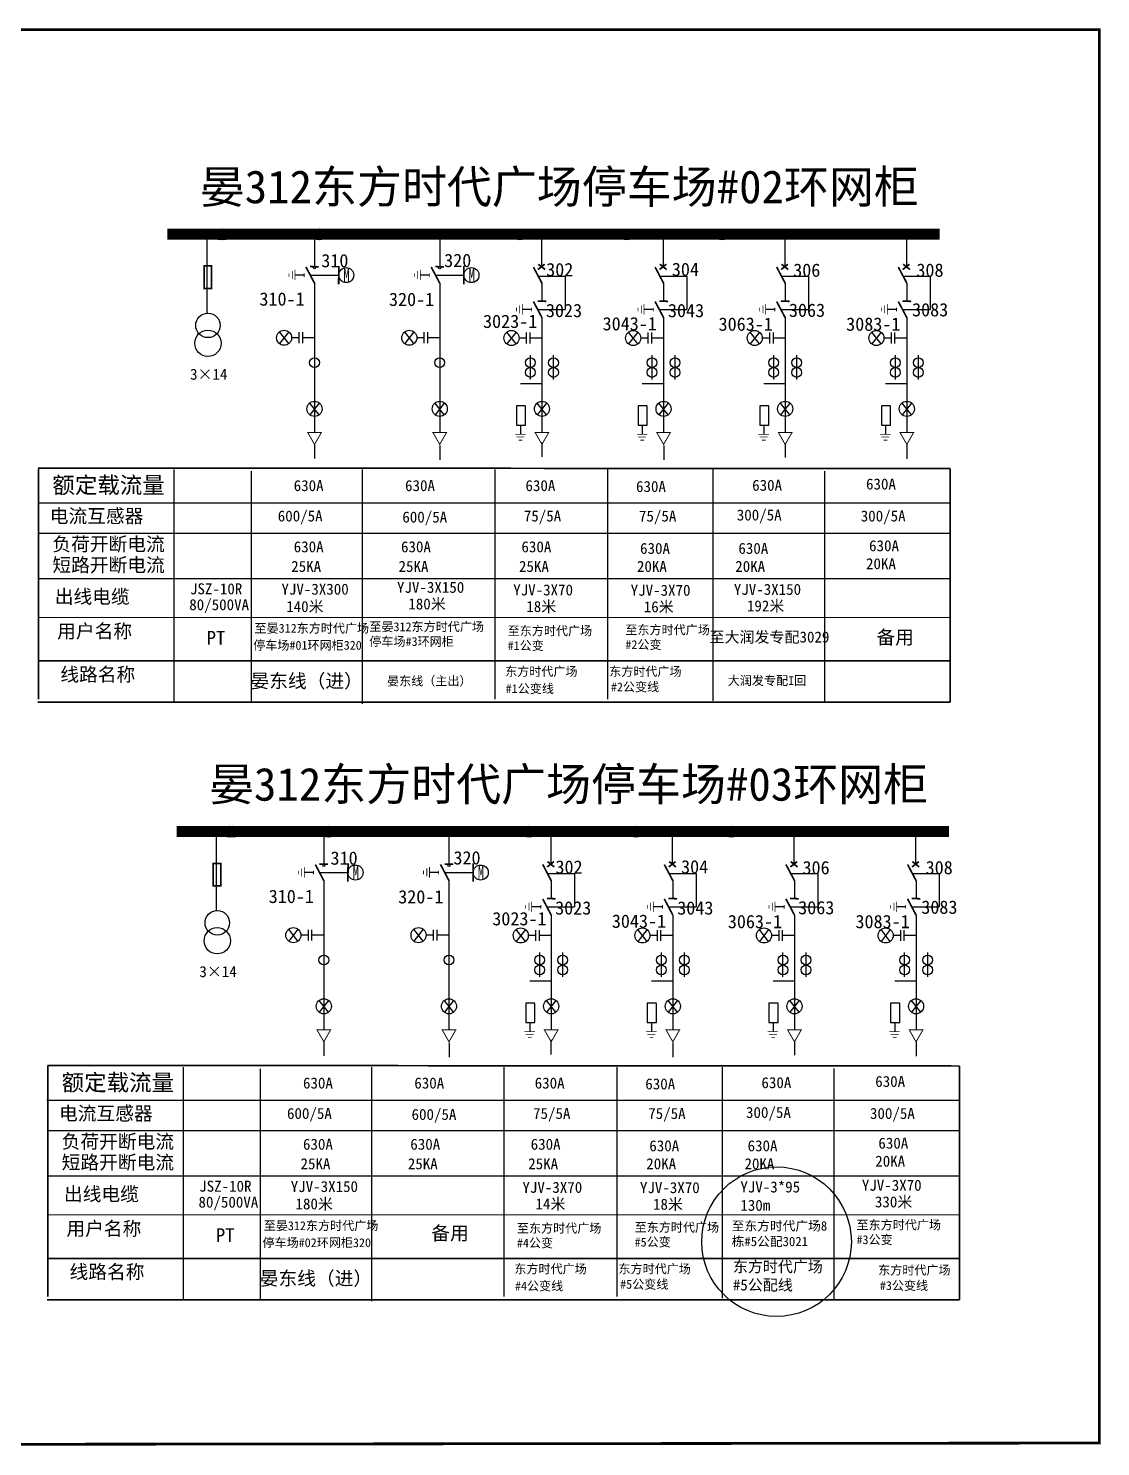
# Model space of a CAD drawing. Extents: x -2 to 344, y -273 to -15.
# Drawn here: x 148.7 to 343.8, y -273 to -15 of the extents above; entities that cross this region are included whole.
import ezdxf

# ---------------------------------------------------------------- set-up
doc = ezdxf.new("R2010")
doc.units = 0
doc.header["$LTSCALE"] = 0.774411
doc.linetypes.add('ACAD_ISO04W100', pattern=[30, 24, -3, 0, -3])
doc.layers.get('0').update_dxf_attribs({"linetype": 'CONTINUOUS'})
doc.layers.add('1', color=7, linetype='CONTINUOUS')
doc.layers.add('DIM', color=7, linetype='CONTINUOUS')
doc.layers.add('10KV', color=7, linetype='ACAD_ISO04W100', lineweight=30)
doc.styles.add('DXFS', font='', dxfattribs={"width": 0.7})
doc.styles.add('HZ', font='')
doc.styles.get("Standard").update_dxf_attribs({"font": '', "height": 2.5})
doc.styles.add('宋体', font='')
doc.styles.get('DXFS').set_extended_font_data('SimSun')
doc.styles.get('HZ').set_extended_font_data('SimSun')
doc.styles.get('Standard').set_extended_font_data('SimSun')
doc.styles.get('宋体').set_extended_font_data('SimSun')

msp = doc.modelspace()

# ---------------------------------------------------------------- linework, layer by layer
at = {"color": 0}
for p, q in [((181.2, -53.47), (181.2, -66.75)), ((200, -59.89), (205.17, -59.89)), ((222.79, -59.89), (227.96, -59.89)), ((241.48, -60.07), (246.39, -60.07)), ((246.39, -60.07), (246.39, -66.16)), ((263.62, -60.07), (268.53, -60.07)), ((268.53, -60.07), (268.53, -66.16)), ((285.75, -60.07), (290.66, -60.07)), ((290.66, -60.07), (290.66, -66.16)), ((307.89, -60.07), (312.8, -60.07)), ((312.8, -60.07), (312.8, -66.16)), ((241.38, -66.16), (246.39, -66.16)), ((263.52, -66.16), (268.53, -66.16)), ((285.66, -66.16), (290.66, -66.16)), ((307.8, -66.16), (312.8, -66.16)), ((150.68, -115.09), (316.48, -115.09)), ((150.54, -122.21), (316.48, -122.12)), ((182.89, -162.17), (182.89, -175.45)), ((201.68, -168.59), (206.86, -168.59)), ((224.47, -168.59), (229.64, -168.59)), ((243.16, -168.77), (248.07, -168.77)), ((248.07, -168.77), (248.07, -174.86)), ((265.3, -168.77), (270.21, -168.77)), ((270.21, -168.77), (270.21, -174.86)), ((287.44, -168.77), (292.35, -168.77)), ((292.35, -168.77), (292.35, -174.86)), ((309.57, -168.77), (314.48, -168.77)), ((314.48, -168.77), (314.48, -174.86)), ((243.07, -174.86), (248.07, -174.86)), ((265.21, -174.86), (270.21, -174.86)), ((287.34, -174.86), (292.35, -174.86)), ((309.48, -174.86), (314.48, -174.86)), ((152.37, -223.79), (318.16, -223.79)), ((152.22, -230.9), (318.16, -230.81))]:
    msp.add_line(p, q, dxfattribs=at)
at = {"color": 0, "linetype": 'ByBlock', "lineweight": -3}
for p, q in [((200.77, -52.52), (200.77, -58.49)), ((223.56, -52.52), (223.56, -58.49)), ((242.07, -52.52), (242.07, -58.49)), ((264.21, -52.52), (264.21, -58.49)), ((286.34, -52.52), (286.34, -58.49)), ((308.48, -52.52), (308.48, -58.49)), ((242.16, -61.36), (242.16, -64.64)), ((264.3, -61.36), (264.3, -64.64)), ((286.43, -61.36), (286.43, -64.64)), ((308.57, -61.36), (308.57, -64.64)), ((238.28, -79.61), (242.16, -79.61)), ((260.42, -79.61), (264.3, -79.61)), ((282.56, -79.61), (286.43, -79.61)), ((304.69, -79.61), (308.57, -79.61)), ((202.46, -161.21), (202.46, -167.18)), ((225.24, -161.21), (225.24, -167.18)), ((243.75, -161.21), (243.75, -167.18)), ((265.89, -161.21), (265.89, -167.18)), ((288.03, -161.21), (288.03, -167.18)), ((310.16, -161.21), (310.16, -167.18)), ((243.84, -170.06), (243.84, -173.34)), ((265.98, -170.06), (265.98, -173.34)), ((288.12, -170.06), (288.12, -173.34)), ((310.25, -170.06), (310.25, -173.34)), ((239.97, -188.31), (243.84, -188.31)), ((262.1, -188.31), (265.98, -188.31)), ((284.24, -188.31), (288.12, -188.31)), ((306.38, -188.31), (310.25, -188.31))]:
    msp.add_line(p, q, dxfattribs=at)
at = {"linetype": 'ByBlock', "lineweight": -3}
for p, q in [((200.77, -61.36), (200.77, -88.52)), ((223.56, -61.36), (223.56, -88.52)), ((242.16, -67.63), (242.16, -88.52)), ((264.3, -67.63), (264.3, -88.52)), ((286.43, -67.63), (286.43, -88.52)), ((308.57, -67.63), (308.57, -88.52)), ((202.46, -170.06), (202.46, -197.21)), ((225.24, -170.06), (225.24, -197.21)), ((243.84, -176.33), (243.84, -197.21)), ((265.98, -176.33), (265.98, -197.21)), ((288.12, -176.33), (288.12, -197.21)), ((310.25, -176.33), (310.25, -197.21))]:
    msp.add_line(p, q, dxfattribs=at)
at = {"linetype": 'Continuous'}
for p, q in [((200.79, -90.62), (200.79, -93.25)), ((223.59, -90.89), (223.59, -93.51)), ((242.11, -90.36), (242.11, -92.98)), ((264.32, -90.89), (264.32, -93.51)), ((286.44, -90.47), (286.44, -93.09)), ((308.58, -90.68), (308.58, -93.3)), ((202.48, -199.32), (202.48, -201.94)), ((225.27, -199.59), (225.27, -202.21)), ((243.79, -199.06), (243.79, -201.68)), ((266.01, -199.59), (266.01, -202.21)), ((288.13, -199.16), (288.13, -201.79)), ((310.27, -199.37), (310.27, -201.99))]:
    msp.add_line(p, q, dxfattribs=at)
for p, q in [((175.16, -95.29), (175.16, -137.6)), ((209.46, -95.29), (209.46, -137.88)), ((233.56, -95.29), (233.56, -137.05)), ((254.09, -95.29), (254.09, -137.05)), ((273.25, -95.29), (273.25, -137.36)), ((189.21, -95.58), (189.21, -137.62)), ((293.58, -95.54), (293.58, -137.62)), ((150.39, -101.33), (316.48, -101.33)), ((150.68, -106.82), (316.48, -106.82)), ((176.84, -203.99), (176.84, -246.3)), ((190.9, -204.28), (190.9, -246.32)), ((211.14, -203.99), (211.14, -246.58)), ((235.24, -203.99), (235.24, -245.74)), ((255.77, -203.99), (255.77, -245.74)), ((274.93, -203.99), (274.93, -246.06)), ((295.27, -204.24), (295.27, -246.32)), ((152.08, -210.03), (318.16, -210.03)), ((152.37, -215.52), (318.16, -215.52))]:
    msp.add_line(p, q)
at = {"linetype": 'Continuous', "const_width": 0.5}
msp.add_lwpolyline([(-1.87, -15.25), (343.59, -15.25), (343.59, -272.39), (-1.87, -272.79)], close=True, dxfattribs=at)
at = {"color": 0}
for points, const_width in [([(173.97, -52.45), (314.56, -52.45)], 2), ([(316.48, -130.1), (150.39, -130.1)], 0.3), ([(175.66, -161.15), (316.24, -161.15)], 2), ([(318.16, -238.8), (152.08, -238.8)], 0.3)]:
    msp.add_lwpolyline(points, dxfattribs=dict(at, const_width=const_width))
at = {"color": 0, "const_width": 0.3}
for points in [[(180.67, -62.32), (180.67, -58.23), (182.03, -58.23), (182.03, -62.32)], [(182.35, -171.02), (182.35, -166.93), (183.72, -166.93), (183.72, -171.02)]]:
    msp.add_lwpolyline(points, close=True, dxfattribs=at)
at = {"const_width": 0.3}
for points in [[(150.46, -95), (316.48, -95.09)], [(150.54, -137.05), (150.54, -95.09)], [(316.48, -95.09), (316.48, -137.62)], [(316.48, -137.62), (150.39, -137.62)], [(152.14, -203.69), (318.16, -203.79)], [(152.22, -245.74), (152.23, -203.79)], [(318.16, -203.79), (318.16, -246.32)], [(318.16, -246.32), (152.08, -246.32)]]:
    msp.add_lwpolyline(points, dxfattribs=at)
at = {"color": 0}
for centre, radius in [((183.63, -52.47), 0.996), ((184.25, -52.47), 0.996), ((201.59, -52.47), 0.996), ((201.68, -52.47), 0.996), ((238.13, -52.47), 0.996), ((257.6, -52.47), 0.996), ((274.95, -52.47), 0.996), ((200.77, -58.57), 0.199), ((223.56, -58.57), 0.199), ((185.32, -161.17), 0.996), ((185.94, -161.17), 0.996), ((203.27, -161.17), 0.996), ((203.37, -161.17), 0.996), ((239.81, -161.17), 0.996), ((259.28, -161.17), 0.996), ((276.64, -161.17), 0.996), ((202.46, -167.27), 0.199), ((225.24, -167.27), 0.199)]:
    msp.add_circle(centre, radius, dxfattribs=at)
at = {"color": 0, "linetype": 'Continuous'}
for centre, radius in [((181.38, -69.04), 2.23), ((181.38, -72.3), 2.4), ((183.07, -177.74), 2.23), ((183.07, -181), 2.4)]:
    msp.add_circle(centre, radius, dxfattribs=at)
at = {"color": 1, "linetype": 'Continuous'}
msp.add_circle((284.86, -235.76), 13.61, dxfattribs=at)
at = {"layer": '1', "color": 0}
for p, q in [((240.02, -74.44), (240.02, -78.89)), ((244.21, -74.44), (244.21, -78.87)), ((262.15, -74.44), (262.15, -78.89)), ((266.35, -74.44), (266.35, -78.87)), ((284.29, -74.44), (284.29, -78.89)), ((288.49, -74.44), (288.49, -78.87)), ((306.43, -74.44), (306.43, -78.89)), ((310.62, -74.44), (310.62, -78.87)), ((241.7, -183.14), (241.7, -187.59)), ((245.9, -183.14), (245.9, -187.57)), ((263.84, -183.14), (263.84, -187.59)), ((268.03, -183.14), (268.03, -187.57)), ((285.97, -183.14), (285.97, -187.59)), ((290.17, -183.14), (290.17, -187.57)), ((308.11, -183.14), (308.11, -187.59)), ((312.31, -183.14), (312.31, -187.57))]:
    msp.add_line(p, q, dxfattribs=at)
at = {"layer": '1', "color": 0, "const_width": 0.31}
for points in [[(200.77, -61.36), (199.22, -58.43)], [(201.54, -58.4), (199.96, -58.34)], [(205.16, -61.55), (205.18, -58.23)], [(223.56, -61.36), (222.01, -58.43)], [(224.32, -58.4), (222.74, -58.34)], [(227.95, -61.55), (227.97, -58.23)], [(242.16, -61.36), (240.61, -58.43)], [(242.65, -57.91), (241.41, -58.88)], [(241.49, -57.91), (242.73, -58.88)], [(264.3, -61.36), (262.75, -58.43)], [(264.79, -57.91), (263.55, -58.88)], [(263.62, -57.91), (264.86, -58.88)], [(286.43, -61.36), (284.88, -58.43)], [(286.93, -57.91), (285.69, -58.88)], [(285.76, -57.91), (287, -58.88)], [(308.57, -61.36), (307.02, -58.43)], [(309.06, -57.91), (307.82, -58.88)], [(307.9, -57.91), (309.14, -58.88)], [(242.95, -64.67), (241.37, -64.61)], [(265.08, -64.67), (263.51, -64.61)], [(287.22, -64.67), (285.64, -64.61)], [(309.36, -64.67), (307.78, -64.61)], [(242.16, -67.63), (240.61, -64.7)], [(264.3, -67.63), (262.75, -64.7)], [(286.43, -67.63), (284.88, -64.7)], [(308.57, -67.63), (307.02, -64.7)], [(202.46, -170.06), (200.91, -167.12)], [(203.22, -167.09), (201.64, -167.04)], [(206.85, -170.25), (206.87, -166.93)], [(225.24, -170.06), (223.7, -167.12)], [(226.01, -167.09), (224.43, -167.04)], [(229.63, -170.25), (229.65, -166.93)], [(243.84, -170.06), (242.3, -167.12)], [(244.34, -166.6), (243.1, -167.58)], [(243.17, -166.6), (244.41, -167.58)], [(265.98, -170.06), (264.43, -167.12)], [(266.47, -166.6), (265.23, -167.58)], [(265.31, -166.6), (266.55, -167.58)], [(288.12, -170.06), (286.57, -167.12)], [(288.61, -166.6), (287.37, -167.58)], [(287.44, -166.6), (288.69, -167.58)], [(310.25, -170.06), (308.71, -167.12)], [(310.75, -166.6), (309.51, -167.58)], [(309.58, -166.6), (310.82, -167.58)], [(243.84, -176.33), (242.3, -173.39)], [(244.63, -173.36), (243.05, -173.31)], [(265.98, -176.33), (264.43, -173.39)], [(266.77, -173.36), (265.19, -173.31)], [(288.12, -176.33), (286.57, -173.39)], [(288.91, -173.36), (287.33, -173.31)], [(310.25, -176.33), (308.71, -173.39)], [(311.04, -173.36), (309.47, -173.31)]]:
    msp.add_lwpolyline(points, dxfattribs=at)
at = {"layer": '1', "const_width": 0.174}
for points in [[(199.53, -88.52), (200.77, -90.7), (202.02, -88.52)], [(222.31, -88.52), (223.56, -90.7), (224.8, -88.52)], [(240.91, -88.52), (242.16, -90.7), (243.4, -88.52)], [(263.05, -88.52), (264.3, -90.7), (265.54, -88.52)], [(285.19, -88.52), (286.43, -90.7), (287.68, -88.52)], [(307.33, -88.52), (308.57, -90.7), (309.81, -88.52)], [(201.21, -197.21), (202.46, -199.39), (203.7, -197.21)], [(224, -197.21), (225.24, -199.39), (226.49, -197.21)], [(242.6, -197.21), (243.84, -199.39), (245.09, -197.21)], [(264.74, -197.21), (265.98, -199.39), (267.22, -197.21)], [(286.87, -197.21), (288.12, -199.39), (289.36, -197.21)], [(309.01, -197.21), (310.25, -199.39), (311.5, -197.21)]]:
    msp.add_lwpolyline(points, close=True, dxfattribs=at)
at = {"layer": '1', "color": 0}
for centre in [(200.77, -75.81), (223.56, -75.81), (240.06, -75.81), (240.06, -77.6), (244.26, -75.81), (244.26, -77.6), (262.2, -75.81), (262.2, -77.6), (266.39, -75.81), (266.39, -77.6), (284.33, -75.81), (284.33, -77.6), (288.53, -75.81), (288.53, -77.6), (306.47, -75.81), (306.47, -77.6), (310.67, -75.81), (310.67, -77.6), (202.46, -184.51), (225.24, -184.51), (241.74, -184.51), (241.74, -186.3), (245.94, -184.51), (245.94, -186.3), (263.88, -184.51), (263.88, -186.3), (268.08, -184.51), (268.08, -186.3), (286.02, -184.51), (286.02, -186.3), (290.21, -184.51), (290.21, -186.3), (308.16, -184.51), (308.16, -186.3), (312.35, -184.51), (312.35, -186.3)]:
    msp.add_circle(centre, 0.894, dxfattribs=at)
at = {"layer": '10KV', "color": 0, "linetype": 'ByBlock'}
for p, q in [((198.89, -59.89), (197.23, -59.89)), ((221.68, -59.89), (220.02, -59.89)), ((240.28, -66.16), (238.62, -66.16)), ((262.42, -66.16), (260.76, -66.16)), ((284.55, -66.16), (282.89, -66.16)), ((306.69, -66.16), (305.03, -66.16)), ((196.07, -70.22), (194.4, -72.36)), ((196.07, -72.36), (194.4, -70.22)), ((197.91, -71.29), (196.61, -71.29)), ((197.91, -70.3), (197.91, -72.28)), ((198.56, -70.3), (198.56, -72.28)), ((200.77, -71.29), (198.56, -71.29)), ((218.85, -70.22), (217.18, -72.36)), ((218.85, -72.36), (217.18, -70.22)), ((220.69, -71.29), (219.39, -71.29)), ((220.69, -70.3), (220.69, -72.28)), ((221.34, -70.3), (221.34, -72.28)), ((223.56, -71.29), (221.34, -71.29)), ((237.45, -70.27), (235.78, -72.41)), ((237.45, -72.41), (235.78, -70.27)), ((239.29, -71.34), (237.99, -71.34)), ((239.29, -70.35), (239.29, -72.33)), ((239.94, -70.35), (239.94, -72.33)), ((242.16, -71.34), (239.94, -71.34)), ((259.59, -70.27), (257.92, -72.41)), ((259.59, -72.41), (257.92, -70.27)), ((261.43, -71.34), (260.13, -71.34)), ((261.43, -70.35), (261.43, -72.33)), ((262.08, -70.35), (262.08, -72.33)), ((264.3, -71.34), (262.08, -71.34)), ((281.73, -70.27), (280.06, -72.41)), ((281.73, -72.41), (280.06, -70.27)), ((283.57, -71.34), (282.27, -71.34)), ((283.57, -70.35), (283.57, -72.33)), ((284.22, -70.35), (284.22, -72.33)), ((286.43, -71.34), (284.22, -71.34)), ((303.87, -70.27), (302.19, -72.41)), ((303.87, -72.41), (302.19, -70.27)), ((305.7, -71.34), (304.4, -71.34)), ((305.7, -70.35), (305.7, -72.33)), ((306.35, -70.35), (306.35, -72.33)), ((308.57, -71.34), (306.35, -71.34)), ((201.61, -83.17), (199.94, -85.3)), ((201.61, -85.3), (199.94, -83.17)), ((224.39, -83.17), (222.72, -85.3)), ((224.39, -85.3), (222.72, -83.17)), ((242.99, -83.17), (241.32, -85.3)), ((242.99, -85.3), (241.32, -83.17)), ((265.13, -83.17), (263.46, -85.3)), ((265.13, -85.3), (263.46, -83.17)), ((287.27, -83.17), (285.6, -85.3)), ((287.27, -85.3), (285.6, -83.17)), ((309.41, -83.17), (307.73, -85.3)), ((309.41, -85.3), (307.73, -83.17)), ((200.58, -168.59), (198.92, -168.59)), ((223.36, -168.59), (221.7, -168.59)), ((241.96, -174.86), (240.3, -174.86)), ((264.1, -174.86), (262.44, -174.86)), ((286.24, -174.86), (284.58, -174.86)), ((308.37, -174.86), (306.71, -174.86)), ((197.75, -178.92), (196.08, -181.06)), ((197.75, -181.06), (196.08, -178.92)), ((199.59, -179.99), (198.29, -179.99)), ((199.59, -179), (199.59, -180.98)), ((200.24, -179), (200.24, -180.98)), ((202.46, -179.99), (200.24, -179.99)), ((220.54, -178.92), (218.87, -181.06)), ((220.54, -181.06), (218.87, -178.92)), ((222.38, -179.99), (221.08, -179.99)), ((222.38, -179), (222.38, -180.98)), ((223.03, -179), (223.03, -180.98)), ((225.24, -179.99), (223.03, -179.99)), ((239.14, -178.97), (237.47, -181.11)), ((239.14, -181.11), (237.47, -178.97)), ((240.98, -180.04), (239.68, -180.04)), ((240.98, -179.05), (240.98, -181.03)), ((241.63, -179.05), (241.63, -181.03)), ((243.84, -180.04), (241.63, -180.04)), ((261.28, -178.97), (259.6, -181.11)), ((261.28, -181.11), (259.6, -178.97)), ((263.11, -180.04), (261.81, -180.04)), ((263.11, -179.05), (263.11, -181.03)), ((263.76, -179.05), (263.76, -181.03)), ((265.98, -180.04), (263.76, -180.04)), ((283.41, -178.97), (281.74, -181.11)), ((283.41, -181.11), (281.74, -178.97)), ((285.25, -180.04), (283.95, -180.04)), ((285.25, -179.05), (285.25, -181.03)), ((285.9, -179.05), (285.9, -181.03)), ((288.12, -180.04), (285.9, -180.04)), ((305.55, -178.97), (303.88, -181.11)), ((305.55, -181.11), (303.88, -178.97)), ((307.39, -180.04), (306.09, -180.04)), ((307.39, -179.05), (307.39, -181.03)), ((308.04, -179.05), (308.04, -181.03)), ((310.25, -180.04), (308.04, -180.04)), ((203.29, -191.86), (201.62, -194)), ((203.29, -194), (201.62, -191.86)), ((226.08, -191.86), (224.41, -194)), ((226.08, -194), (224.41, -191.86)), ((244.68, -191.86), (243.01, -194)), ((244.68, -194), (243.01, -191.86)), ((266.82, -191.86), (265.14, -194)), ((266.82, -194), (265.14, -191.86)), ((288.95, -191.86), (287.28, -194)), ((288.95, -194), (287.28, -191.86)), ((311.09, -191.86), (309.42, -194)), ((311.09, -194), (309.42, -191.86))]:
    msp.add_line(p, q, dxfattribs=at)
at = {"layer": '10KV', "linetype": 'ByBlock'}
for p, q in [((238.28, -87.17), (238.28, -88.84)), ((260.42, -87.17), (260.42, -88.84)), ((282.56, -87.17), (282.56, -88.84)), ((304.69, -87.17), (304.69, -88.84)), ((239.97, -195.87), (239.97, -197.53)), ((262.1, -195.87), (262.1, -197.53)), ((284.24, -195.87), (284.24, -197.53)), ((306.38, -195.87), (306.38, -197.53))]:
    msp.add_line(p, q, dxfattribs=at)
at = {"layer": '10KV', "color": 0, "linetype": 'ByBlock', "const_width": 0.135}
for points in [[(196.74, -59.13), (196.74, -60.58)], [(197.22, -58.9), (197.22, -60.8)], [(219.52, -59.13), (219.52, -60.58)], [(220.01, -58.9), (220.01, -60.8)], [(196.14, -59.54), (196.14, -60.21)], [(198.89, -59.56), (198.89, -60.23)], [(218.93, -59.54), (218.93, -60.21)], [(221.68, -59.56), (221.68, -60.23)], [(237.53, -65.81), (237.53, -66.48)], [(238.12, -65.4), (238.12, -66.85)], [(238.61, -65.17), (238.61, -67.07)], [(240.28, -65.83), (240.28, -66.5)], [(259.66, -65.81), (259.66, -66.48)], [(260.26, -65.4), (260.26, -66.85)], [(260.74, -65.17), (260.74, -67.07)], [(262.42, -65.83), (262.42, -66.5)], [(281.8, -65.81), (281.8, -66.48)], [(282.4, -65.4), (282.4, -66.85)], [(282.88, -65.17), (282.88, -67.07)], [(284.55, -65.83), (284.55, -66.5)], [(303.94, -65.81), (303.94, -66.48)], [(304.53, -65.4), (304.53, -66.85)], [(305.02, -65.17), (305.02, -67.07)], [(306.69, -65.83), (306.69, -66.5)], [(198.9, -167.6), (198.9, -169.5)], [(221.69, -167.6), (221.69, -169.5)], [(197.82, -168.23), (197.82, -168.91)], [(198.42, -167.82), (198.42, -169.28)], [(200.58, -168.25), (200.58, -168.92)], [(220.61, -168.23), (220.61, -168.91)], [(221.21, -167.82), (221.21, -169.28)], [(223.36, -168.25), (223.36, -168.92)], [(239.21, -174.5), (239.21, -175.18)], [(239.81, -174.09), (239.81, -175.55)], [(240.29, -173.87), (240.29, -175.77)], [(241.96, -174.52), (241.96, -175.19)], [(261.35, -174.5), (261.35, -175.18)], [(261.94, -174.09), (261.94, -175.55)], [(262.43, -173.87), (262.43, -175.77)], [(264.1, -174.52), (264.1, -175.19)], [(283.48, -174.5), (283.48, -175.18)], [(284.08, -174.09), (284.08, -175.55)], [(284.56, -173.87), (284.56, -175.77)], [(286.24, -174.52), (286.24, -175.19)], [(305.62, -174.5), (305.62, -175.18)], [(306.22, -174.09), (306.22, -175.55)], [(306.7, -173.87), (306.7, -175.77)], [(308.37, -174.52), (308.37, -175.19)]]:
    msp.add_lwpolyline(points, dxfattribs=at)
at = {"layer": '10KV', "linetype": 'ByBlock'}
for points in [[(238.28, -79.61, 0, 0, 0), (238.28, -84.58, 0.45, 0, 0), (238.28, -86.18, 0, 0, 0)], [(260.42, -79.61, 0, 0, 0), (260.42, -84.58, 0.45, 0, 0), (260.42, -86.18, 0, 0, 0)], [(282.56, -79.61, 0, 0, 0), (282.56, -84.58, 0.45, 0, 0), (282.56, -86.18, 0, 0, 0)], [(304.69, -79.61, 0, 0, 0), (304.69, -84.58, 0.45, 0, 0), (304.69, -86.18, 0, 0, 0)], [(239.97, -188.31, 0, 0, 0), (239.97, -193.28, 0.45, 0, 0), (239.97, -194.88, 0, 0, 0)], [(262.1, -188.31, 0, 0, 0), (262.1, -193.28, 0.45, 0, 0), (262.1, -194.88, 0, 0, 0)], [(284.24, -188.31, 0, 0, 0), (284.24, -193.28, 0.45, 0, 0), (284.24, -194.88, 0, 0, 0)], [(306.38, -188.31, 0, 0, 0), (306.38, -193.28, 0.45, 0, 0), (306.38, -194.88, 0, 0, 0)]]:
    msp.add_lwpolyline(points, format="xyseb", dxfattribs=at)
for points in [[(239.18, -83.68), (237.52, -83.68), (237.52, -87.17), (239.18, -87.17), (239.18, -83.73)], [(261.32, -83.68), (259.66, -83.68), (259.66, -87.17), (261.32, -87.17), (261.32, -83.73)], [(283.45, -83.68), (281.79, -83.68), (281.79, -87.17), (283.45, -87.17), (283.45, -83.73)], [(305.59, -83.68), (303.93, -83.68), (303.93, -87.17), (305.59, -87.17), (305.59, -83.73)], [(240.86, -192.38), (239.2, -192.38), (239.2, -195.87), (240.86, -195.87), (240.86, -192.42)], [(263, -192.38), (261.34, -192.38), (261.34, -195.87), (263, -195.87), (263, -192.42)], [(285.14, -192.38), (283.48, -192.38), (283.48, -195.87), (285.14, -195.87), (285.14, -192.42)], [(307.28, -192.38), (305.62, -192.38), (305.62, -195.87), (307.28, -195.87), (307.28, -192.42)]]:
    msp.add_lwpolyline(points, dxfattribs=at)
at = {"layer": '10KV', "linetype": 'ByBlock', "const_width": 0.135}
for points in [[(237.29, -88.85), (239.2, -88.85)], [(237.52, -89.33), (238.97, -89.33)], [(237.93, -89.93), (238.6, -89.93)], [(259.43, -88.85), (261.33, -88.85)], [(259.65, -89.33), (261.11, -89.33)], [(260.06, -89.93), (260.74, -89.93)], [(281.57, -88.85), (283.47, -88.85)], [(281.79, -89.33), (283.25, -89.33)], [(282.2, -89.93), (282.87, -89.93)], [(303.7, -88.85), (305.61, -88.85)], [(303.93, -89.33), (305.38, -89.33)], [(304.34, -89.93), (305.01, -89.93)], [(238.98, -197.55), (240.88, -197.55)], [(239.2, -198.03), (240.66, -198.03)], [(239.61, -198.63), (240.28, -198.63)], [(261.12, -197.55), (263.02, -197.55)], [(261.34, -198.03), (262.79, -198.03)], [(261.75, -198.63), (262.42, -198.63)], [(283.25, -197.55), (285.15, -197.55)], [(283.48, -198.03), (284.93, -198.03)], [(283.89, -198.63), (284.56, -198.63)], [(305.39, -197.55), (307.29, -197.55)], [(305.61, -198.03), (307.07, -198.03)], [(306.02, -198.63), (306.69, -198.63)]]:
    msp.add_lwpolyline(points, dxfattribs=at)
at = {"layer": '10KV', "color": 0, "linetype": 'ByBlock'}
for centre in [(206.55, -59.89), (229.33, -59.89), (195.23, -71.29), (218.02, -71.29), (236.62, -71.34), (258.76, -71.34), (280.89, -71.34), (303.03, -71.34), (200.77, -84.23), (223.56, -84.23), (242.16, -84.23), (264.3, -84.23), (286.43, -84.23), (308.57, -84.23), (208.23, -168.59), (231.02, -168.59), (196.92, -179.99), (219.7, -179.99), (238.3, -180.04), (260.44, -180.04), (282.58, -180.04), (304.71, -180.04), (202.46, -192.93), (225.24, -192.93), (243.84, -192.93), (265.98, -192.93), (288.12, -192.93), (310.25, -192.93)]:
    msp.add_circle(centre, 1.37, dxfattribs=at)

# ---------------------------------------------------------------- texts
at = {"color": 0, "style": 'HZ'}
for s, height, p in [('晏312东方时代广场停车场#02环网柜', 6, (179.88, -46.82)), ('大润发专配I回', 1.61, (275.98, -134.48)), ('晏312东方时代广场停车场#03环网柜', 6, (181.56, -155.52))]:
    msp.add_text(s, height=height, dxfattribs=at).set_placement(p)
at = {"color": 0, "linetype": 'ByBlock', "lineweight": -3, "style": '宋体'}
for s, p in [('310', (202, -58.47)), ('320', (224.36, -58.43)), ('302 ', (242.93, -60.1)), ('304', (265.8, -60.06)), ('306', (287.89, -60.21)), ('308', (310.31, -60.2)), ('310-1', (190.74, -65.45)), ('320-1', (214.32, -65.51)), ('3023', (242.88, -67.54)), ('3043', (265.09, -67.55)), ('3063', (287.11, -67.49)), ('3083', (309.52, -67.4)), ('3023-1', (231.44, -69.51)), ('3043-1', (253.2, -69.95)), ('3063-1', (274.31, -70.02)), ('3083-1', (297.53, -70.02)), ('310', (203.68, -167.17)), ('320', (226.05, -167.12)), ('302 ', (244.62, -168.8)), ('304', (267.48, -168.76)), ('306', (289.58, -168.91)), ('308', (311.99, -168.9)), ('310-1', (192.43, -174.14)), ('320-1', (216, -174.21)), ('3023', (244.56, -176.24)), ('3043', (266.78, -176.25)), ('3063', (288.79, -176.19)), ('3083', (311.2, -176.1)), ('3023-1', (233.12, -178.2)), ('3043-1', (254.88, -178.65)), ('3063-1', (275.99, -178.72)), ('3083-1', (299.22, -178.72))]:
    msp.add_text(s, height=2.419, dxfattribs=at).set_placement(p)
at = {"color": 0}
for s, p in [('3×14', (178.12, -78.93)), ('20KA', (277.34, -113.89)), ('YJV-3X150', (277.08, -118.07)), ('192米', (279.46, -121.08)), ('至大润发专配3029', (272.67, -126.74)), ('3×14', (179.81, -187.62)), ('20KA', (279.02, -222.58))]:
    msp.add_text(s, height=2, dxfattribs=at).set_placement(p)
at = {"style": 'HZ'}
for s, height, p in [('额定载流量', 3, (153.06, -99.59)), ('电流互感器', 2.5, (152.58, -104.96)), ('负荷开断电流', 2.5, (153.06, -110.08)), ('短路开断电流', 2.5, (153.06, -113.88)), ('JSZ-10R', 2, (178.1, -117.97)), ('出线电缆', 2.5, (153.49, -119.63)), ('80/500VA', 2, (177.97, -120.86)), ('至晏312东方时代广场', 1.61, (189.84, -124.96)), ('PT', 2.5, (181.14, -127.12)), ('停车场#01环网柜320', 1.61, (189.62, -128.05)), ('备用', 2.5, (303.04, -127.04)), ('东方时代广场', 1.61, (235.46, -132.82)), ('东方时代广场', 1.61, (254.4, -132.82)), ('晏东线（进）', 2.5, (189.11, -134.98)), ('#1公变线', 1.61, (235.56, -135.94)), ('#2公变线', 1.61, (254.71, -135.63)), ('额定载流量', 3, (154.75, -208.29)), ('电流互感器', 2.5, (154.27, -213.66)), ('负荷开断电流', 2.5, (154.75, -218.78)), ('短路开断电流', 2.5, (154.75, -222.57)), ('出线电缆', 2.5, (155.17, -228.33)), ('JSZ-10R', 2, (179.78, -226.66)), ('80/500VA', 2, (179.65, -229.56)), ('至晏312东方时代广场', 1.61, (191.53, -233.66)), ('PT', 2.5, (182.82, -235.81)), ('备用', 2.5, (222.02, -235.45)), ('停车场#02环网柜320', 1.61, (191.3, -236.75)), ('东方时代广场', 1.61, (237.14, -241.52)), ('东方时代广场', 1.61, (256.08, -241.52)), ('东方时代广场', 1.61, (303.35, -241.74)), ('晏东线（进）', 2.5, (190.8, -243.67)), ('#5公变线', 1.61, (256.39, -244.32)), ('#4公变线', 1.61, (237.25, -244.63)), ('#3公变线', 1.61, (303.66, -244.55))]:
    msp.add_text(s, height=height, dxfattribs=at).set_placement(p)
for s, p in [('630A', (196.98, -99.19)), ('630A', (217.25, -99.19)), ('630A', (239.16, -99.19)), ('630A', (259.28, -99.35)), ('630A', (280.42, -99.13)), ('630A', (301.14, -98.9)), ('600/5A', (194.08, -104.72)), ('600/5A', (216.75, -104.91)), ('75/5A', (238.86, -104.72)), ('75/5A', (259.82, -104.73)), ('300/5A', (277.62, -104.54)), ('300/5A', (300.18, -104.72)), ('630A', (196.98, -110.32)), ('630A', (216.51, -110.32)), ('630A', (238.43, -110.32)), ('630A', (301.7, -110.13)), ('630A', (260.02, -110.61)), ('630A', (277.91, -110.61)), ('25KA', (196.53, -113.89)), ('25KA', (216.06, -113.89)), ('25KA', (237.98, -113.89)), ('20KA', (259.45, -113.89)), ('20KA', (301.14, -113.4)), ('YJV-3X300', (194.75, -118.03)), ('YJV-3X150', (215.78, -117.7)), ('180米', (217.84, -120.72)), ('YJV-3X70', (236.93, -118.17)), ('YJV-3X70', (258.31, -118.23)), ('140米', (195.62, -121.19)), ('18米', (239.31, -121.19)), ('16米', (260.69, -121.24)), ('630A', (198.67, -207.89)), ('630A', (218.93, -207.89)), ('630A', (240.84, -207.89)), ('630A', (260.97, -208.05)), ('630A', (282.11, -207.82)), ('630A', (302.82, -207.6)), ('600/5A', (195.76, -213.42)), ('600/5A', (218.43, -213.6)), ('75/5A', (240.54, -213.42)), ('75/5A', (261.5, -213.43)), ('300/5A', (279.3, -213.24)), ('300/5A', (301.86, -213.42)), ('630A', (198.67, -219.02)), ('630A', (218.2, -219.02)), ('630A', (240.11, -219.02)), ('630A', (261.7, -219.31)), ('630A', (279.59, -219.31)), ('630A', (303.39, -218.83)), ('25KA', (198.22, -222.58)), ('25KA', (217.75, -222.58)), ('25KA', (239.66, -222.58)), ('20KA', (261.14, -222.58)), ('20KA', (302.82, -222.1)), ('YJV-3X70', (300.38, -226.49)), ('YJV-3X150', (196.44, -226.72)), ('YJV-3X70', (238.61, -226.87)), ('YJV-3X70', (259.99, -226.92)), ('180米', (197.31, -229.88)), ('14米', (240.99, -229.88)), ('18米', (262.37, -229.94)), ('330米', (302.76, -229.51))]:
    msp.add_text(s, height=2).set_placement(p)
at = {"linetype": 'Continuous', "attachment_point": 1, "style": 'HZ'}
for s, insert, char_height, width in [('{\\f\uffbfﾬￌﾣﾤ_GB2312|b0|i0|c134|p49;用户名称}', (153.93, -123.42), 2.5, 17.0432), ('{\\f\uffbfﾬￌﾣﾤ_GB2312|b0|i0|c134|p49;线路名称}', (154.5, -131.3), 2.5, 17.0432), ('YJV-3*95\\P130m', (278.27, -224.8), 2, 11.4358), ('{\\f\uffbfﾬￌﾣﾤ_GB2312|b0|i0|c134|p49;用户名称}', (155.61, -232.12), 2.5, 17.0432), ('至东方时代广场8栋#5公配3021', (276.69, -232.03), 1.7, 17.8928), ('{\\f\uffbfﾬￌﾣﾤ_GB2312|b0|i0|c134|p49;线路名称}', (156.18, -239.99), 2.5, 17.0432), ('东方时代广场#5公配线', (276.91, -239.3), 2, 17.8928)]:
    msp.add_mtext(s, dxfattribs=dict(at, insert=insert, char_height=char_height, width=width))
at = {"char_height": 1.61, "width": 39.1603, "attachment_point": 1, "style": 'HZ'}
for s, insert in [('{\\fSimSun|b0|i0|c134|p2;至晏312东方时代广场}\\P{\\fSimSun|b0|i0|c134|p2;停车场}#3{\\fSimSun|b0|i0|c134|p2;环网柜}', (210.75, -123.07)), ('至东方时代广场\\P#1公变', (235.92, -123.82)), ('至东方时代广场\\P#2公变', (257.34, -123.64)), ('{\\fSimSun|b0|i0|c134|p2;晏东线（主出）}', (213.97, -132.95)), ('{\\fSimSun|b0|i0|c134|p2;至东方时代广场}\\P#5{\\fSimSun|b0|i0|c134|p2;公变}', (259.03, -232.34)), ('{\\fSimSun|b0|i0|c134|p2;至东方时代广场}\\P#3{\\fSimSun|b0|i0|c134|p2;公变}', (299.41, -231.91)), ('{\\fSimSun|b0|i0|c134|p2;至东方时代广场}\\P#4{\\fSimSun|b0|i0|c134|p2;公变}', (237.6, -232.51))]:
    msp.add_mtext(s, dxfattribs=dict(at, insert=insert))
at = {"layer": 'DIM', "color": 0, "style": 'DXFS', "width": 0.7}
for p in [(206.02, -61.08), (228.81, -61.08), (207.71, -169.78), (230.49, -169.78)]:
    msp.add_text('M', height=2.4, dxfattribs=at).set_placement(p)

doc.saveas('drawing.dxf')
